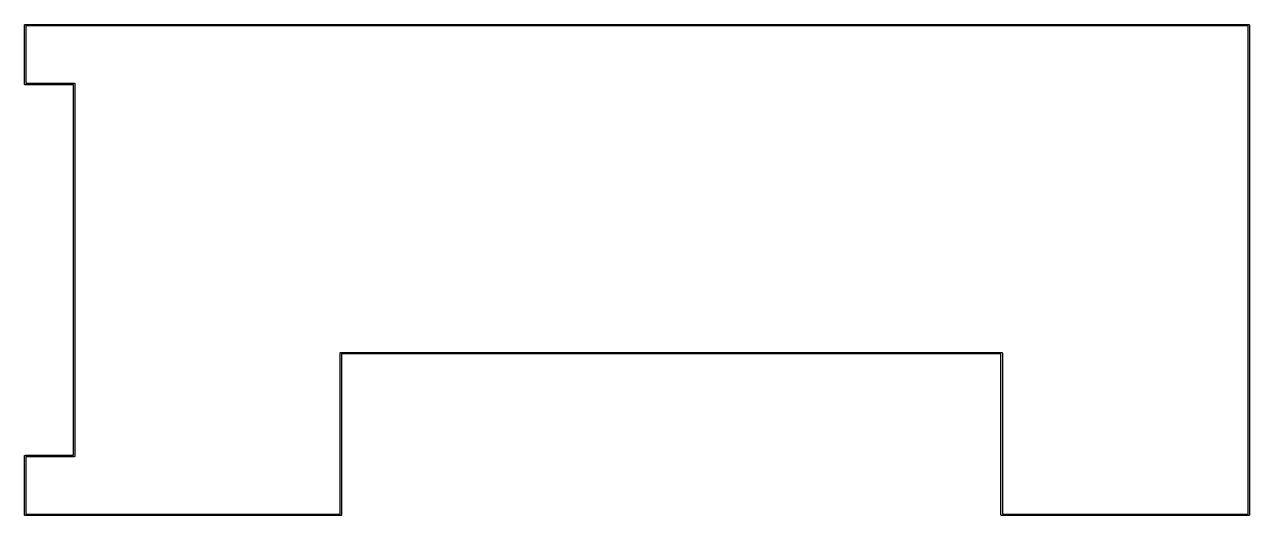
# Model space of a CAD drawing. Extents: x 83 to 208, y -130 to -80.
import ezdxf

# ---------------------------------------------------------------- set-up
doc = ezdxf.new("R2010")
doc.units = 0
doc.layers.add('BLACK', color=7, linetype='CONTINUOUS')

msp = doc.modelspace()

# ---------------------------------------------------------------- linework, layer by layer
at = {"layer": 'BLACK', "linetype": 'CONTINUOUS'}
for p, q in [((82.675, -80), (82.6767, -79.9903)), ((82.675, -86), (82.675, -80)), ((82.6761, -79.987), (82.6778, -79.9841)), ((82.6767, -79.9903), (82.6761, -79.987)), ((82.6778, -79.9841), (82.6795, -79.9743)), ((82.6795, -79.9743), (82.692, -79.9594)), ((82.692, -79.9594), (82.7018, -79.9425)), ((82.7018, -79.9425), (82.7081, -79.9402)), ((82.7081, -79.9402), (82.7125, -79.935)), ((82.7125, -79.935), (82.7317, -79.9317)), ((82.7317, -79.9317), (82.75, -79.925)), ((82.75, -79.925), (207.75, -79.925)), ((82.825, -80.075), (82.825, -85.925)), ((207.675, -80.075), (82.825, -80.075)), ((207.675, -129.925), (207.675, -80.075)), ((207.75, -79.925), (207.76, -79.9267)), ((207.76, -79.9267), (207.763, -79.9261)), ((207.763, -79.9261), (207.766, -79.9278)), ((207.766, -79.9278), (207.776, -79.9295)), ((207.776, -79.9295), (207.791, -79.942)), ((207.791, -79.942), (207.807, -79.9518)), ((207.807, -79.9518), (207.81, -79.9582)), ((207.81, -79.9582), (207.815, -79.9625)), ((207.815, -79.9625), (207.818, -79.9817)), ((207.818, -79.9817), (207.825, -80)), ((207.825, -80), (207.825, -130)), ((82.6817, -86.0183), (82.675, -86)), ((82.685, -86.0375), (82.6817, -86.0183)), ((82.6902, -86.0418), (82.685, -86.0375)), ((82.6925, -86.0482), (82.6902, -86.0418)), ((82.7094, -86.058), (82.6925, -86.0482)), ((82.7243, -86.0705), (82.7094, -86.058)), ((82.7341, -86.0722), (82.7243, -86.0705)), ((82.737, -86.0739), (82.7341, -86.0722)), ((82.7403, -86.0733), (82.737, -86.0739)), ((82.75, -86.075), (82.7403, -86.0733)), ((87.675, -86.075), (82.75, -86.075)), ((82.825, -85.925), (87.75, -85.925)), ((87.675, -123.925), (87.675, -86.075)), ((87.75, -85.925), (87.7597, -85.9267)), ((87.7597, -85.9267), (87.763, -85.9261)), ((87.763, -85.9261), (87.7659, -85.9278)), ((87.7659, -85.9278), (87.7757, -85.9295)), ((87.7757, -85.9295), (87.7906, -85.942)), ((87.7906, -85.942), (87.8075, -85.9518)), ((87.8075, -85.9518), (87.8098, -85.9581)), ((87.8098, -85.9581), (87.815, -85.9625)), ((87.815, -85.9625), (87.8183, -85.9817)), ((87.8183, -85.9817), (87.825, -86)), ((87.825, -86), (87.825, -124)), ((114.925, -113.5), (114.927, -113.49)), ((114.925, -129.925), (114.925, -113.5)), ((114.926, -113.487), (114.928, -113.484)), ((114.927, -113.49), (114.926, -113.487)), ((114.928, -113.484), (114.93, -113.474)), ((114.93, -113.474), (114.942, -113.459)), ((114.942, -113.459), (114.952, -113.443)), ((114.952, -113.443), (114.958, -113.44)), ((114.958, -113.44), (114.962, -113.435)), ((114.962, -113.435), (114.982, -113.432)), ((114.982, -113.432), (115, -113.425)), ((115, -113.425), (182.5, -113.425)), ((182.425, -113.575), (115.075, -113.575)), ((115.075, -113.575), (115.075, -130)), ((182.425, -130), (182.425, -113.575)), ((182.5, -113.425), (182.51, -113.427)), ((182.51, -113.427), (182.513, -113.426)), ((182.513, -113.426), (182.516, -113.428)), ((182.516, -113.428), (182.526, -113.43)), ((182.526, -113.43), (182.541, -113.442)), ((182.541, -113.442), (182.557, -113.452)), ((182.557, -113.452), (182.56, -113.458)), ((182.56, -113.458), (182.565, -113.462)), ((182.565, -113.462), (182.568, -113.482)), ((182.568, -113.482), (182.575, -113.5)), ((182.575, -113.5), (182.575, -129.925)), ((82.675, -124), (82.6767, -123.99)), ((82.675, -130), (82.675, -124)), ((82.6761, -123.987), (82.6778, -123.984)), ((82.6767, -123.99), (82.6761, -123.987)), ((82.6778, -123.984), (82.6795, -123.974)), ((82.6795, -123.974), (82.692, -123.959)), ((82.692, -123.959), (82.7018, -123.943)), ((82.7018, -123.943), (82.7081, -123.94)), ((82.7081, -123.94), (82.7125, -123.935)), ((82.7125, -123.935), (82.7317, -123.932)), ((82.7317, -123.932), (82.75, -123.925)), ((82.75, -123.925), (87.675, -123.925)), ((87.75, -124.075), (82.825, -124.075)), ((82.825, -124.075), (82.825, -129.925)), ((87.7683, -124.068), (87.75, -124.075)), ((87.7875, -124.065), (87.7683, -124.068)), ((87.7918, -124.06), (87.7875, -124.065)), ((87.7982, -124.057), (87.7918, -124.06)), ((87.808, -124.041), (87.7982, -124.057)), ((87.8205, -124.026), (87.808, -124.041)), ((87.8222, -124.016), (87.8205, -124.026)), ((87.8239, -124.013), (87.8222, -124.016)), ((87.825, -124), (87.8233, -124.01)), ((87.8233, -124.01), (87.8239, -124.013)), ((82.6817, -130.018), (82.675, -130)), ((82.685, -130.037), (82.6817, -130.018)), ((82.6902, -130.042), (82.685, -130.037)), ((82.6925, -130.048), (82.6902, -130.042)), ((82.7094, -130.058), (82.6925, -130.048)), ((82.7243, -130.07), (82.7094, -130.058)), ((82.7341, -130.072), (82.7243, -130.07)), ((82.737, -130.074), (82.7341, -130.072)), ((82.7403, -130.073), (82.737, -130.074)), ((82.75, -130.075), (82.7403, -130.073)), ((115, -130.075), (82.75, -130.075)), ((82.825, -129.925), (114.925, -129.925)), ((115.018, -130.068), (115, -130.075)), ((115.037, -130.065), (115.018, -130.068)), ((115.042, -130.06), (115.037, -130.065)), ((115.048, -130.057), (115.042, -130.06)), ((115.058, -130.041), (115.048, -130.057)), ((115.07, -130.026), (115.058, -130.041)), ((115.072, -130.016), (115.07, -130.026)), ((115.074, -130.013), (115.072, -130.016)), ((115.075, -130), (115.073, -130.01)), ((115.073, -130.01), (115.074, -130.013)), ((182.432, -130.018), (182.425, -130)), ((182.435, -130.037), (182.432, -130.018)), ((182.44, -130.042), (182.435, -130.037)), ((182.443, -130.048), (182.44, -130.042)), ((182.459, -130.058), (182.443, -130.048)), ((182.474, -130.07), (182.459, -130.058)), ((182.484, -130.072), (182.474, -130.07)), ((182.487, -130.074), (182.484, -130.072)), ((182.49, -130.073), (182.487, -130.074)), ((182.5, -130.075), (182.49, -130.073)), ((207.75, -130.075), (182.5, -130.075)), ((182.575, -129.925), (207.675, -129.925)), ((207.768, -130.068), (207.75, -130.075)), ((207.787, -130.065), (207.768, -130.068)), ((207.792, -130.06), (207.787, -130.065)), ((207.798, -130.057), (207.792, -130.06)), ((207.808, -130.041), (207.798, -130.057)), ((207.82, -130.026), (207.808, -130.041)), ((207.822, -130.016), (207.82, -130.026)), ((207.824, -130.013), (207.822, -130.016)), ((207.825, -130), (207.823, -130.01)), ((207.823, -130.01), (207.824, -130.013))]:
    msp.add_line(p, q, dxfattribs=at)

doc.saveas('drawing.dxf')
